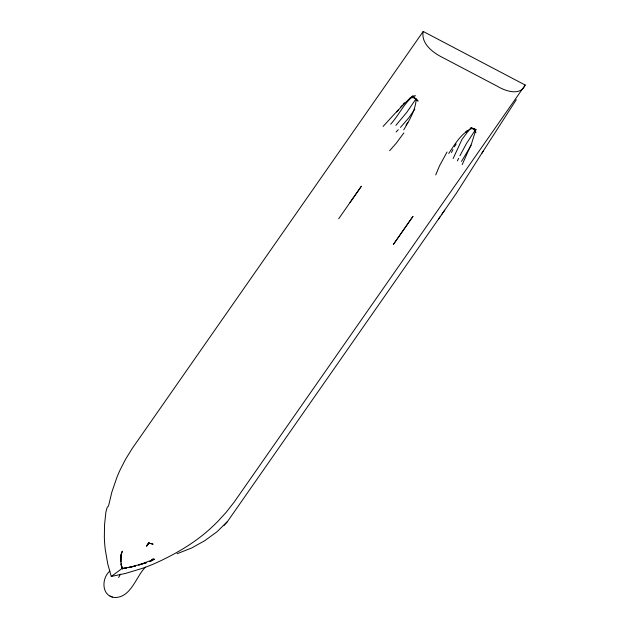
<?xml version="1.0" encoding="UTF-8"?>
<svg xmlns="http://www.w3.org/2000/svg" width="629" height="629" viewBox="0 0 629 629"><rect width="100%" height="100%" fill="white"/><g stroke="black" fill="none" stroke-linecap="round" stroke-linejoin="round"><path stroke-width="0.94" d="M120.768 558.859L120.776 555.69L120.697 561.925L121.531 553.363L120.501 556.885L122.278 551.161L121.185 554.464M423.199 31.45C420.817 43.739 433.137 52.836 442.863 57.632L497.303 86.236C505.118 91.016 520.608 96.418 525.184 85.025L423.199 31.45L132.216 448.493L125.501 459.382L120.139 469.871A311.363 239.563 16.7 0 0 117.01 477.081L111.876 492.035L108.526 505.96L107.205 507.328L105.892 512.1L104.571 524.555L104.343 536.773A210.542 161.991 16.7 0 0 105.232 549.29L107.787 564.127L111.27 576.463L125.493 573.428L141.824 568.514A210.542 161.991 16.7 0 0 155.017 563.395C175.617 554.086 195.509 542.583 212.052 527.016A311.363 239.563 16.7 0 0 217.964 521.268L226.188 512.281L234.192 502.068L525.184 85.025M467.559 130.289L465.751 132.208L468.723 130.549L471.011 127.789L475.941 129.464L471.585 143.546L462.197 164.617M435.732 174.941L439.451 165.954L447.046 151.99M475.941 132.813L475.367 130.958L475.941 129.464M453.139 158.539L462.048 139.292L468.471 130.753M414.527 98.022L418.096 101.143L416.618 99.209L414.527 98.022L411.806 97.566L415.423 95.718L412.482 96.119L411.806 97.566L410.163 98.006C400.752 107.032 391.891 116.782 383.069 126.468M457.377 160.914L458.643 158.343M451.473 152.517L452.927 149.623M459.893 155.795L466.419 143.601L475.312 129.991M120.446 574.183L118.637 577.54M461.513 161.409L471.239 145.157M481.72 153.555L483.182 151.117L456.119 193.646L441.456 214.835M414.81 109.218L408.661 117.977L400.469 127.404M454.429 146.777L456.135 143.986M403.739 129.857C409.227 120.438 415.25 110.783 416.17 99.72L414.322 97.44M448.744 153.5C454.964 144.175 460.876 133.804 471.192 128.63L474.211 128.906L471.011 127.789L471.192 128.63M516.323 99.649L482.978 151.447M416.036 98.847L406.829 112.284L395.885 125.375M406.019 124.982L407.859 122.309M440.048 216.856L227.454 521.583L216.903 531.843L204.724 540.712L191.703 547.969L177.079 553.74M338.716 218.735L361.4 186.215L349.999 202.546M438.421 219.183L444.719 210.172M109.839 571.077C101.316 578.287 101.363 595.915 114.439 597.495C131.021 597.896 135.778 576.966 145.378 567.146M403.857 132.9L396.231 143.247L389.618 150.708M148.814 543.031L146.643 546.043L148.861 542.874L146.643 546.043L148.814 543.031L153.106 544.179L148.821 543.063M390.664 124.18C398.212 115.98 402.898 105.562 411.075 97.927M396.813 111.931L398.652 109.611M400.555 107.26L402.002 105.554M227.454 521.583L223.869 525.585M403 104.43L404.541 102.771M396.089 132.004L398.283 129.716M410.163 98.006L412.482 96.119M150.362 561.186L153.342 558.788L149.773 561.658M111.27 576.463L121.916 568.585L126.492 568.034L122.168 568.467M150.48 561.453L154.482 559.126L138.616 565.062L146.447 562.68L128.34 567.633L135.471 566.061L122.474 568.522L121.436 566.006L122.561 568.938L122.474 568.522M109.989 596.048L112.363 597.063M473.181 128.843L475.367 130.958M122.561 568.938L121.043 563.804L121.397 565.943L120.776 559.087M412.915 216.439L393.416 244.382L412.915 216.439"/></g></svg>
